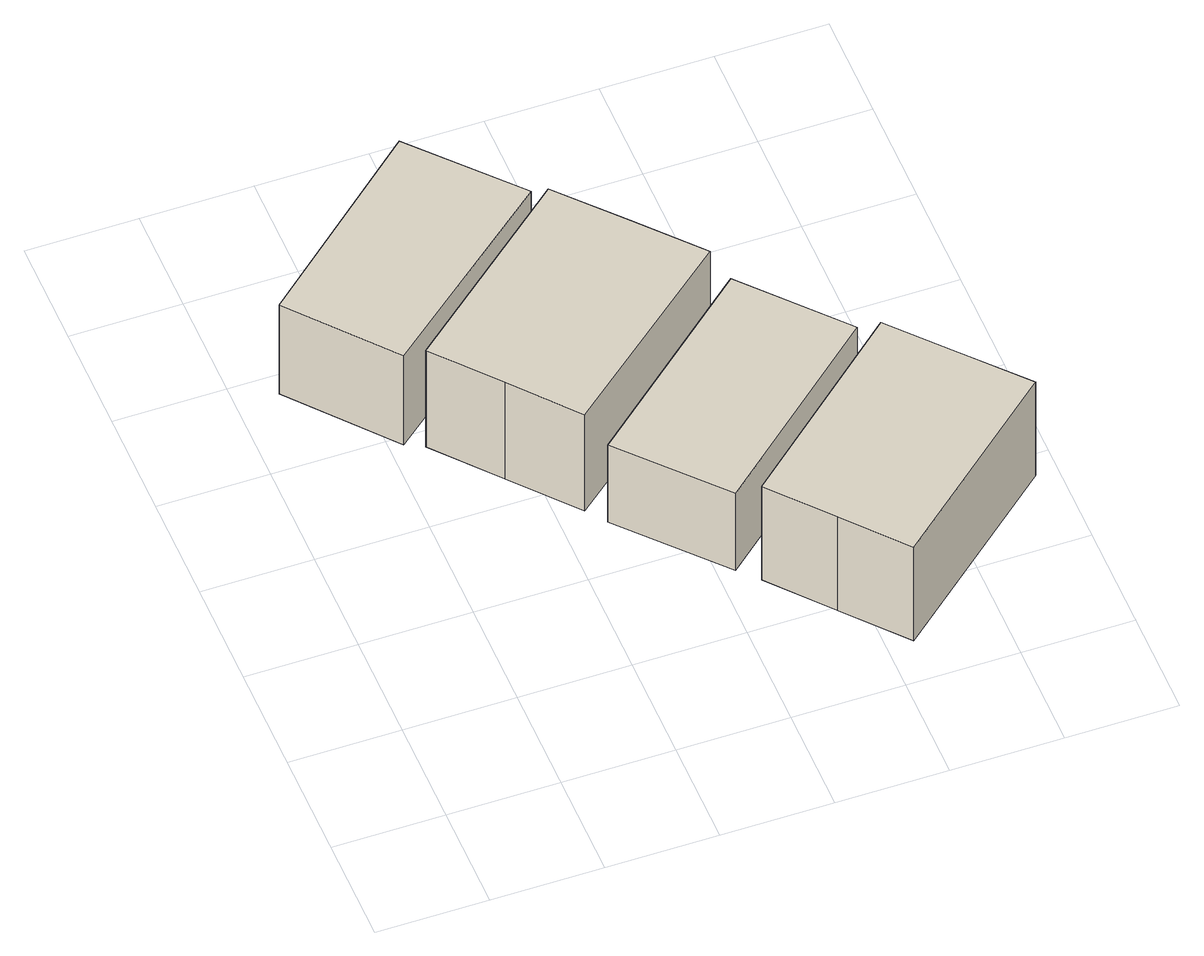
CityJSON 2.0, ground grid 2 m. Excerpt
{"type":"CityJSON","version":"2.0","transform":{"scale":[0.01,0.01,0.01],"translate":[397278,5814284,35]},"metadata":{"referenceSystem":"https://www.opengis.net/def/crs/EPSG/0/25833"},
"CityObjects":{
"building1":{"type":"Building","attributes":{"Gemeindeschluessel":"11000009","BezugspunktDach":"2200","function":"31001_2463","measuredHeight":2.14,"storeysAboveGround":1},"address":[{"country":"Germany","locality":"Berlin","thoroughfareNumber":"9 (27)","thoroughfareName":"Trojanstraße"}],"geometry":[{"type":"Solid","lod":"1","boundaries":[[[[0,1,2,3]],[[4,5,6,7]],[[4,7,3,2]],[[5,4,2,1]],[[6,5,1,0]],[[7,6,0,3]]]]}]},
"building2":{"type":"Building","attributes":{"Gemeindeschluessel":"11000009","BezugspunktDach":"2200","function":"31001_2463","measuredHeight":2.54,"storeysAboveGround":1},"address":[{"country":"Germany","locality":"Berlin","thoroughfareNumber":"9 (26)","thoroughfareName":"Trojanstraße"}],"geometry":[{"type":"Solid","lod":"1","boundaries":[[[[8,9,10,11,12,13]],[[14,15,16,17,18,19]],[[14,19,13,12]],[[15,14,12,11]],[[16,15,11,10]],[[17,16,10,9]],[[18,17,9,8]],[[19,18,8,13]]]]}]},
"building3":{"type":"Building","attributes":{"Gemeindeschluessel":"11000009","BezugspunktDach":"2200","function":"31001_2463","measuredHeight":1.86,"storeysAboveGround":1},"address":[{"country":"Germany","locality":"Berlin","thoroughfareNumber":"9 (25)","thoroughfareName":"Trojanstraße"}],"geometry":[{"type":"Solid","lod":"1","boundaries":[[[[20,21,22,23]],[[24,25,26,27]],[[24,27,23,22]],[[25,24,22,21]],[[26,25,21,20]],[[27,26,20,23]]]]}]},
"building4":{"type":"Building","attributes":{"Gemeindeschluessel":"11000009","BezugspunktDach":"2200","function":"31001_2463","measuredHeight":2.61,"storeysAboveGround":1},"address":[{"country":"Germany","locality":"Berlin","thoroughfareNumber":"9 (24)","thoroughfareName":"Trojanstraße"}],"geometry":[{"type":"Solid","lod":"1","boundaries":[[[[28,29,30,31,32,33]],[[34,35,36,37,38,39]],[[34,39,33,32]],[[35,34,32,31]],[[36,35,31,30]],[[37,36,30,29]],[[38,37,29,28]],[[39,38,28,33]]]]}]}
},
"vertices":[
[225,783,277],[547,1047,277],[386,1226,277],[76,960,277],[386,1226,62],[547,1047,62],[225,783,62],[76,960,62],
[351,651,299],[447,539,299],[765,801,299],[667,912,299],[568,1023,299],[256,763,299],[568,1023,66],[667,912,66],[765,801,66],[447,539,66],[351,651,66],[256,763,66],
[630,332,250],[945,602,250],[791,775,250],[474,505,250],[791,775,64],[945,602,64],[630,332,64],[474,505,64],
[753,189,292],[845,83,292],[1159,351,292],[1065,457,292],[971,563,292],[662,296,292],[971,563,66],[1065,457,66],[1159,351,66],[845,83,66],[753,189,66],[662,296,66]
]}
